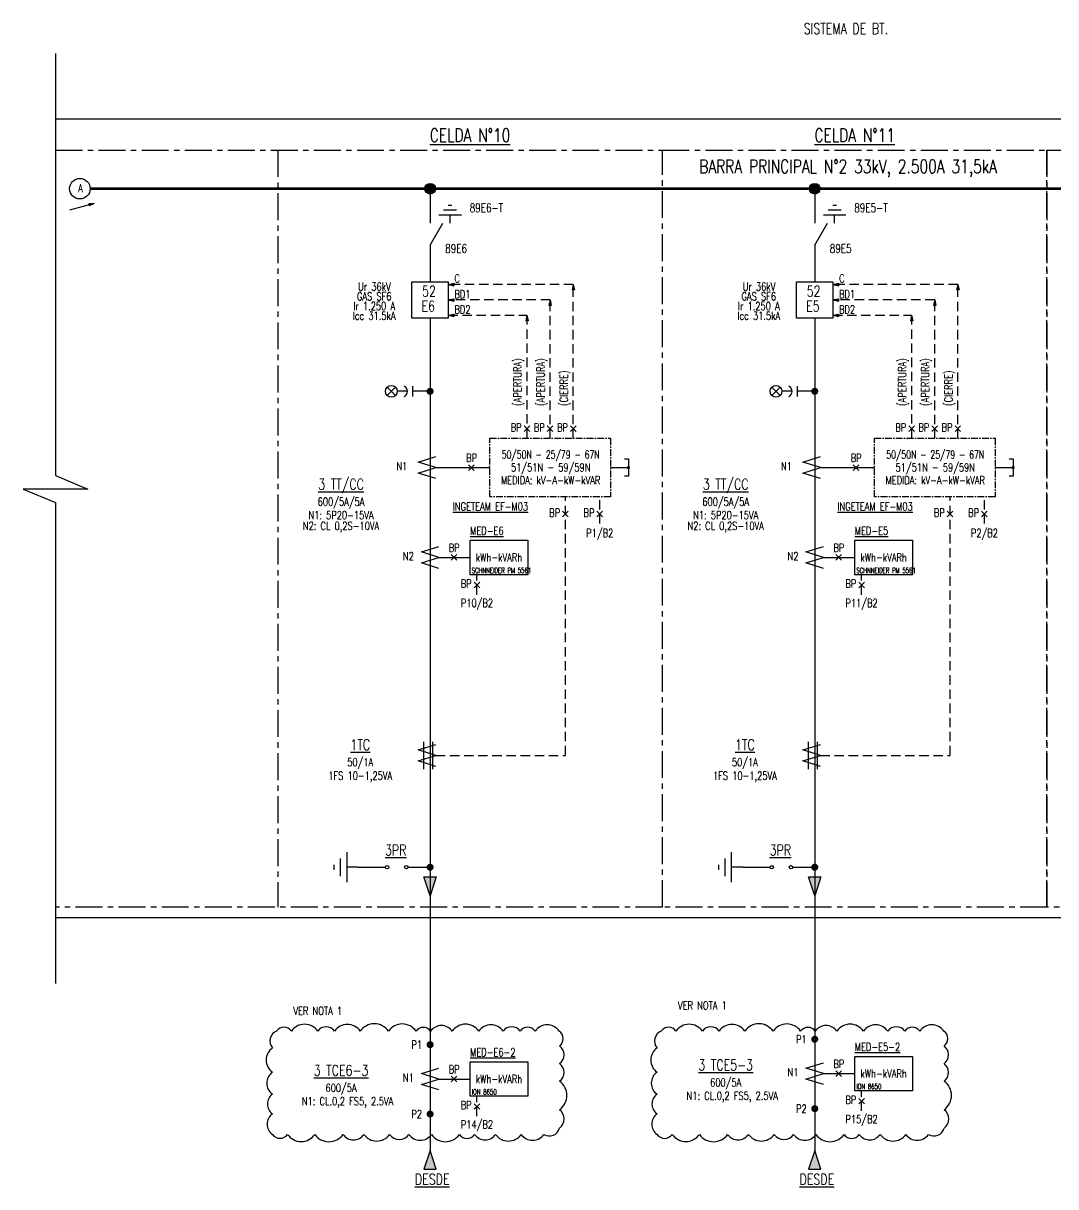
# Model space of a CAD drawing. Header units: millimetres. Extents: x -1355 to 3509, y -1443 to -567.
# Drawn here: x 1644.4 to 1836.2, y -1076.1 to -860 of the extents above; entities that cross this region are included whole.
import ezdxf
from ezdxf.enums import TextEntityAlignment as Align

# ---------------------------------------------------------------- set-up
doc = ezdxf.new("R2010")
doc.units = ezdxf.units.MM
doc.linetypes.add('CENTER', pattern=[2, 1.25, -0.25, 0.25, -0.25])
doc.linetypes.add('HIDDEN', pattern=[0.375, 0.25, -0.125])
for name, color, linetype in [('ACEP-E-CABLES', 200, 'Continuous'), ('ACEP-E-CONDUCTOR', 30, 'Continuous'), ('ACEP-E-EJES', 1, 'CENTER'), ('ACEP-E-EQUIPOS', 7, 'Continuous'), ('ACEP-E-SEGMENTOS', 1, 'HIDDEN'), ('ACEP-E-TEXTOS', 3, 'Continuous'), ('SIMBOLOS', 6, 'Continuous')]:
    doc.layers.add(name, color=color, linetype=linetype)
doc.styles.add('Romans_0.85', font='romans.shx', dxfattribs={"width": 0.85})

# ---------------------------------------------------------------- blocks, each defined once
blk = doc.blocks.new('Flecha')
blk.add_hatch(color=256).paths.add_polyline_path([(0, 1.66), (-0.36, 0), (0.36, 0)])
for p, q in [((0, 1.66), (-0.36, 0)), ((-0.36, 0), (0.36, 0)), ((0, 1.66), (0.36, 0))]:
    blk.add_line(p, q)
blk = doc.blocks.new('diag-27')
blk.add_lwpolyline([(4.8, 3), (-4.8, 0), (4.8, -3), (-4.8, -6), (4.8, -9)])
blk = doc.blocks.new('DIAG-16')
blk.add_lwpolyline([(-1.82, -4), (0, -4), (0, 4), (-1.82, 4)])
at = {"const_width": 0.75}
blk.add_lwpolyline([(-0.38, 0, 1), (0.38, 0, 1)], format="xyb", close=True, dxfattribs=at)
blk = doc.blocks.new('gen004')
blk.add_hatch(color=256).paths.add_polyline_path([(0, 1.16), (-0.381, 0), (0.381, 0)])
blk.add_lwpolyline([(0, 1.16), (-0.381, 0), (0.381, 0)], close=True)
blk = doc.blocks.new('DIAG-01')
for p, q in [((0, 0), (0, -2.59)), ((-3.5, -2.59), (3.5, -2.59)), ((-2.04, -4.09), (2.04, -4.09)), ((-0.58, -5.59), (0.58, -5.59))]:
    blk.add_line(p, q)

msp = doc.modelspace()

# ---------------------------------------------------------------- hatches: boundary and pattern name
msp.add_hatch(color=1).paths.add_polyline_path([(1657.57, -893.48), (1656.52, -893.54), (1656.64, -893.97)])
at = {"layer": 'ACEP-E-CABLES'}
h = msp.add_hatch(color=256, dxfattribs=at)
h.dxf.hatch_style = 1
h.paths.add_polyline_path([(1718.95, -890.76, 1), (1720.94, -890.76, 1)])
h = msp.add_hatch(color=256, dxfattribs=at)
h.dxf.hatch_style = 1
h.paths.add_polyline_path([(1718.95, -890.76, 1), (1720.94, -890.76, 1)])
h = msp.add_hatch(color=256, dxfattribs=at)
h.dxf.hatch_style = 1
h.paths.add_polyline_path([(1790.4, -890.76, 1), (1792.38, -890.76, 1)])
h = msp.add_hatch(color=256, dxfattribs=at)
h.dxf.hatch_style = 1
h.paths.add_polyline_path([(1790.4, -890.76, 1), (1792.38, -890.76, 1)])

# ---------------------------------------------------------------- linework, layer by layer
at = {"color": 1}
for p, q in [((1650.37, -865.64), (1650.37, -944.04)), ((1657.57, -893.48), (1652.93, -894.76)), ((1657.57, -893.48), (1656.52, -893.54)), ((1656.52, -893.54), (1656.64, -893.97)), ((1657.57, -893.48), (1656.64, -893.97)), ((1650.37, -949.04), (1650.37, -1038.37))]:
    msp.add_line(p, q, dxfattribs=at)
for p, q in [((1711.97, -927.61), (1713.52, -929.16)), ((1711.97, -929.16), (1713.52, -927.61)), ((1783.41, -927.61), (1784.97, -929.16)), ((1783.41, -929.16), (1784.97, -927.61)), ((1718.78, -998.55), (1718.78, -993.48)), ((1720.45, -998.55), (1720.45, -993.48)), ((1790.23, -998.55), (1790.23, -993.48)), ((1791.9, -998.55), (1791.9, -993.48))]:
    msp.add_line(p, q)
for points in [[(1650.37, -877.81), (2283.24, -877.81), (2283.24, -1026.2), (1650.37, -1026.2)], [(1650.37, -944.04), (1656.37, -946.54), (1644.37, -946.54), (1650.37, -949.04)]]:
    msp.add_lwpolyline(points, dxfattribs=at)
for points in [[(1727.37, -956.04), (1738.11, -956.04), (1738.11, -962.45), (1727.37, -962.45)], [(1798.82, -956.04), (1809.56, -956.04), (1809.56, -962.45), (1798.82, -962.45)], [(1798.82, -1051.9), (1809.56, -1051.9), (1809.56, -1058.31), (1798.82, -1058.31)], [(1727.37, -1052.9), (1738.11, -1052.9), (1738.11, -1059.31), (1727.37, -1059.31)]]:
    msp.add_lwpolyline(points, close=True)
for points in [[(1690.66, -1066.4, 0.520567), (1693.45, -1066.4, 0.520567), (1698.52, -1066.4, 0.520567), (1703.77, -1066.4, 0.520567), (1707.65, -1066.4, 0.520567), (1712.41, -1066.4, 0.520567), (1716.02, -1066.4, 0.520567), (1720.18, -1066.4, 0.520567), (1725.38, -1066.4, 0.520567), (1728.22, -1066.4, 0.520567), (1732.11, -1066.4, 0.520567), (1736.87, -1066.4, 0.520567), (1741.08, -1066.4, 0.520567), (1743.97, -1065.21, 0.520567), (1743.97, -1061.82, 0.520567), (1743.97, -1056.51, 0.520567), (1743.97, -1053.26, 0.520567), (1743.97, -1049.98, 0.520567), (1743.92, -1047.22, 0.520567), (1739.45, -1047.22, 0.520567), (1736.66, -1047.22, 0.520567), (1733.51, -1047.22, 0.520567), (1729, -1047.22, 0.520567), (1724.05, -1047.22, 0.520567), (1720.04, -1047.22, 0.520567), (1717.33, -1047.22, 0.520567), (1712.21, -1047.22, 0.520567), (1706.96, -1047.22, 0.520567), (1702.18, -1047.22, 0.520567), (1699.09, -1047.22, 0.520567), (1694.17, -1047.22, 0.520567), (1691.44, -1047.22, 0.520567), (1690.66, -1050.33, 0.520567), (1690.66, -1054.85, 0.520567), (1690.66, -1058.94, 0.520567), (1690.66, -1062.59, 0.520567)], [(1762.1, -1066.4, 0.520567), (1764.9, -1066.4, 0.520567), (1769.97, -1066.4, 0.520567), (1775.21, -1066.4, 0.520567), (1779.09, -1066.4, 0.520567), (1783.86, -1066.4, 0.520567), (1787.47, -1066.4, 0.520567), (1791.63, -1066.4, 0.520567), (1796.83, -1066.4, 0.520567), (1799.67, -1066.4, 0.520567), (1803.56, -1066.4, 0.520567), (1808.32, -1066.4, 0.520567), (1812.52, -1066.4, 0.520567), (1815.41, -1065.21, 0.520567), (1815.41, -1061.82, 0.520567), (1815.41, -1056.51, 0.520567), (1815.41, -1053.26, 0.520567), (1815.41, -1049.98, 0.520567), (1815.36, -1047.22, 0.520567), (1810.9, -1047.22, 0.520567), (1808.11, -1047.22, 0.520567), (1804.95, -1047.22, 0.520567), (1800.44, -1047.22, 0.520567), (1795.49, -1047.22, 0.520567), (1791.48, -1047.22, 0.520567), (1788.77, -1047.22, 0.520567), (1783.65, -1047.22, 0.520567), (1778.4, -1047.22, 0.520567), (1773.62, -1047.22, 0.520567), (1770.53, -1047.22, 0.520567), (1765.61, -1047.22, 0.520567), (1762.88, -1047.22, 0.520567), (1762.1, -1050.33, 0.520567), (1762.1, -1054.85, 0.520567), (1762.1, -1058.94, 0.520567), (1762.1, -1062.59, 0.520567)]]:
    msp.add_lwpolyline(points, format="xyb", close=True, dxfattribs=at)
for centre in [(1712.75, -928.39), (1784.19, -928.39)]:
    msp.add_circle(centre, 1.1)
at = {"layer": 'ACEP-E-CABLES'}
for p, q in [((1719.95, -890.76), (1719.95, -897.14)), ((1791.39, -890.76), (1791.39, -897.14)), ((1719.95, -901.26), (1719.95, -908.03)), ((1791.39, -901.26), (1791.39, -908.03)), ((1719.95, -914.78), (1719.95, -1069.4)), ((1791.39, -914.78), (1791.39, -1069.4)), ((1715.74, -928.39), (1713.85, -928.39)), ((1719.95, -928.39), (1716.73, -928.39)), ((1787.18, -928.39), (1785.29, -928.39)), ((1791.39, -928.39), (1788.17, -928.39)), ((1706.59, -1016.78), (1711.64, -1016.78)), ((1715.85, -1016.78), (1720.21, -1016.78)), ((1778.03, -1016.78), (1783.09, -1016.78)), ((1787.29, -1016.78), (1791.66, -1016.78))]:
    msp.add_line(p, q, dxfattribs=at)
for centre in [(1719.95, -890.76), (1719.95, -890.76), (1791.39, -890.76), (1791.39, -890.76)]:
    msp.add_circle(centre, 0.992, dxfattribs=at)
at = {"layer": 'ACEP-E-CONDUCTOR'}
msp.add_line((1656.8, -890.76), (2199.95, -890.76), dxfattribs=at)
at = {"layer": 'ACEP-E-CONDUCTOR', "const_width": 0.5}
msp.add_lwpolyline([(1656.8, -890.76), (2272.06, -890.76)], dxfattribs=at)
at = {"layer": 'ACEP-E-EJES', "ltscale": 4}
for p, q in [((1650.37, -883.58), (1763.09, -883.58)), ((1691.64, -883.58), (1691.64, -1024.2)), ((1763.09, -1024.2), (1650.37, -1024.2))]:
    msp.add_line(p, q, dxfattribs=at)
for points in [[(1763.09, -883.58), (1834.53, -883.58), (1834.53, -1024.2), (1763.09, -1024.2)], [(1834.53, -883.58), (1970.83, -883.58), (1970.83, -1024.2), (1834.53, -1024.2)]]:
    msp.add_lwpolyline(points, close=True, dxfattribs=at)
at = {"layer": 'ACEP-E-EJES'}
for points in [[(1731.02, -937.12), (1753.44, -937.12), (1753.44, -947.98), (1731.02, -947.98)], [(1802.46, -937.12), (1824.88, -937.12), (1824.88, -947.98), (1802.46, -947.98)]]:
    msp.add_lwpolyline(points, close=True, dxfattribs=at)
at = {"layer": 'ACEP-E-EQUIPOS'}
for p, q in [((1719.95, -901.26), (1722.32, -897.14)), ((1791.39, -901.26), (1793.77, -897.14)), ((1716.57, -908.03), (1723.32, -908.03)), ((1716.57, -914.78), (1716.57, -908.03)), ((1723.32, -908.03), (1723.32, -914.78)), ((1788.02, -908.03), (1794.77, -908.03)), ((1788.02, -914.78), (1788.02, -908.03)), ((1794.77, -908.03), (1794.77, -914.78)), ((1723.32, -914.78), (1716.57, -914.78)), ((1794.77, -914.78), (1788.02, -914.78)), ((1716.73, -929.38), (1716.73, -927.41)), ((1788.17, -929.38), (1788.17, -927.41))]:
    msp.add_line(p, q, dxfattribs=at)
at = {"layer": 'ACEP-E-EQUIPOS', "color": 7}
for p, q in [((1738.45, -934.82), (1737.41, -935.86)), ((1737.41, -934.82), (1738.45, -935.86)), ((1742.75, -934.82), (1741.71, -935.86)), ((1741.71, -934.82), (1742.75, -935.86)), ((1747.05, -934.82), (1746.01, -935.86)), ((1746.01, -934.82), (1747.05, -935.86)), ((1809.89, -934.82), (1808.85, -935.86)), ((1808.85, -934.82), (1809.89, -935.86)), ((1814.19, -934.82), (1813.15, -935.86)), ((1813.15, -934.82), (1814.19, -935.86)), ((1818.49, -934.82), (1817.45, -935.86)), ((1817.45, -934.82), (1818.49, -935.86)), ((1727.09, -943.07), (1728.13, -942.03)), ((1728.13, -943.07), (1727.09, -942.03)), ((1798.54, -943.07), (1799.58, -942.03)), ((1799.58, -943.07), (1798.54, -942.03)), ((1753.44, -942.55), (1756.79, -942.55)), ((1824.88, -942.55), (1828.24, -942.55)), ((1745.6, -950.66), (1744.56, -951.7)), ((1744.56, -950.66), (1745.6, -951.7)), ((1751.98, -950.66), (1750.94, -951.7)), ((1750.94, -950.66), (1751.98, -951.7)), ((1817.05, -950.66), (1816.01, -951.7)), ((1816.01, -950.66), (1817.05, -951.7)), ((1823.43, -950.66), (1822.38, -951.7)), ((1822.38, -950.66), (1823.43, -951.7)), ((1723.86, -959.76), (1724.9, -958.72)), ((1724.9, -959.76), (1723.86, -958.72)), ((1795.3, -959.76), (1796.34, -958.72)), ((1796.34, -959.76), (1795.3, -958.72)), ((1729.17, -963.83), (1728.13, -964.87)), ((1728.13, -963.83), (1729.17, -964.87)), ((1800.61, -963.83), (1799.57, -964.87)), ((1799.57, -963.83), (1800.61, -964.87)), ((1723.86, -1056.63), (1724.9, -1055.59)), ((1724.9, -1056.63), (1723.86, -1055.59)), ((1795.3, -1055.63), (1796.34, -1054.59)), ((1796.34, -1055.63), (1795.3, -1054.59)), ((1729.17, -1060.69), (1728.13, -1061.73)), ((1728.13, -1060.69), (1729.17, -1061.73)), ((1800.61, -1059.7), (1799.57, -1060.74)), ((1799.57, -1059.7), (1800.61, -1060.74))]:
    msp.add_line(p, q, dxfattribs=at)
at = {"layer": 'ACEP-E-EQUIPOS', "const_width": 0.771}
for points in [[(1719.68, -928.39, -1), (1720.21, -928.39, -1)], [(1791.12, -928.39, -1), (1791.66, -928.39, -1)], [(1720.21, -1016.78, 1), (1719.68, -1016.78, 1)], [(1791.66, -1016.78, 1), (1791.12, -1016.78, 1)], [(1719.68, -1049.73, -1), (1720.21, -1049.73, -1)], [(1791.12, -1048.73, -1), (1791.66, -1048.73, -1)], [(1719.68, -1062.62, -1), (1720.21, -1062.62, -1)], [(1791.12, -1061.62, -1), (1791.66, -1061.62, -1)]]:
    msp.add_lwpolyline(points, format="xyb", close=True, dxfattribs=at)
at = {"layer": 'ACEP-E-EQUIPOS'}
for centre in [(1711.96, -1016.78), (1715.53, -1016.78), (1783.41, -1016.78), (1786.97, -1016.78)]:
    msp.add_circle(centre, 0.317, dxfattribs=at)
for centre in [(1714.64, -928.39), (1786.08, -928.39)]:
    msp.add_arc(centre, 1.1, 296.0242, 63.1288, dxfattribs=at)
at = {"layer": 'ACEP-E-SEGMENTOS', "linetype": 'Continuous'}
for p, q in [((1721, -942.55), (1731.02, -942.55)), ((1792.44, -942.55), (1802.46, -942.55)), ((1721.57, -959.24), (1727.37, -959.24)), ((1793.02, -959.24), (1798.82, -959.24)), ((1721.57, -1056.11), (1727.37, -1056.11)), ((1793.02, -1055.11), (1798.82, -1055.11))]:
    msp.add_line(p, q, dxfattribs=at)
at = {"layer": 'ACEP-E-SEGMENTOS', "color": 1, "linetype": 'HIDDEN', "ltscale": 7}
for p, q in [((1751.46, -952.96), (1751.46, -947.98)), ((1822.91, -952.96), (1822.91, -947.98)), ((1728.65, -966.16), (1728.65, -962.45)), ((1800.09, -966.16), (1800.09, -962.45)), ((1800.09, -1062.02), (1800.09, -1058.31)), ((1728.65, -1063.02), (1728.65, -1059.31))]:
    msp.add_line(p, q, dxfattribs=at)
for points in [[(1746.53, -937.12), (1746.53, -908.55), (1723.32, -908.55)], [(1817.97, -937.12), (1817.97, -908.55), (1794.77, -908.55)], [(1742.23, -937.12), (1742.23, -911.41), (1723.32, -911.41)], [(1813.67, -937.12), (1813.67, -911.41), (1794.77, -911.41)], [(1723.32, -914.26), (1737.93, -914.26), (1737.93, -937.12)], [(1794.77, -914.26), (1809.37, -914.26), (1809.37, -937.12)], [(1721, -996.01), (1745.08, -996.01), (1745.08, -947.98)], [(1792.44, -996.01), (1816.53, -996.01), (1816.53, -947.98)]]:
    msp.add_lwpolyline(points, dxfattribs=at)
at = {"layer": 'SIMBOLOS', "color": 7}
msp.add_circle((1654.89, -890.76), 1.91, dxfattribs=at)

# ---------------------------------------------------------------- block references
at = {"layer": 'ACEP-E-CABLES', "xscale": -3, "yscale": 3, "zscale": 3, "rotation": 180}
for p in [(1719.95, -1018.58), (1791.39, -1018.58)]:
    msp.add_blockref('gen004', p, dxfattribs=at)
at = {"layer": 'ACEP-E-CABLES', "xscale": 3, "yscale": 3, "zscale": 3}
for p in [(1719.95, -1072.88), (1791.39, -1072.88)]:
    msp.add_blockref('gen004', p, dxfattribs=at)
at = {"layer": 'ACEP-E-EQUIPOS'}
for name, p, xscale, yscale, zscale, rotation in [('DIAG-01', (1723.65, -897.14), -0.5992123849531478, 0.5992123849531478, 0.5992123849531478, 180), ('DIAG-01', (1795.09, -897.14), -0.5992123849531478, 0.5992123849531478, 0.5992123849531478, 180), ('Flecha', (1724.35, -908.55), -0.6187551289900028, 0.6187551289900028, 0.6187551289899841, 90), ('Flecha', (1795.79, -908.55), -0.6187551289900028, 0.6187551289900028, 0.6187551289899841, 90), ('Flecha', (1724.35, -911.41), -0.6187551289900028, 0.6187551289900028, 0.6187551289899841, 90), ('Flecha', (1795.79, -911.41), -0.6187551289900028, 0.6187551289900028, 0.6187551289899841, 90), ('Flecha', (1724.35, -914.26), -0.6187551289900028, 0.6187551289900028, 0.6187551289899841, 90), ('Flecha', (1795.79, -914.26), -0.6187551289900028, 0.6187551289900028, 0.6187551289899841, 90), ('diag-27', (1719.37, -943.57), -0.3391304347826463, 0.3391304347825894, 0.3391304347826088, 180), ('diag-27', (1790.81, -943.57), -0.3391304347826463, 0.3391304347825894, 0.3391304347826088, 180), ('diag-27', (1719.95, -960.26), -0.3391304347826463, 0.3391304347825894, 0.3391304347826088, 180), ('diag-27', (1791.39, -960.26), -0.3391304347826463, 0.3391304347825894, 0.3391304347826088, 180), ('diag-27', (1719.37, -997.03), -0.3391304347826463, 0.3391304347825894, 0.3391304347826088, 180), ('diag-27', (1790.81, -997.03), -0.3391304347826463, 0.3391304347825894, 0.3391304347826088, 180), ('DIAG-01', (1706.59, -1016.78), -0.8000000000000114, 0.8000000000000114, 0.8000000000000113, 270), ('DIAG-01', (1778.03, -1016.78), -0.8000000000000114, 0.8000000000000114, 0.8000000000000113, 270), ('diag-27', (1719.95, -1057.13), -0.3391304347826463, 0.3391304347825894, 0.3391304347826088, 180), ('diag-27', (1791.39, -1056.13), -0.3391304347826463, 0.3391304347825894, 0.3391304347826088, 180)]:
    msp.add_blockref(name, p, dxfattribs=dict(at, xscale=xscale, yscale=yscale, zscale=zscale, rotation=rotation))
at = {"layer": 'ACEP-E-EQUIPOS', "xscale": -0.6187551289899602, "yscale": 0.6187551289900028, "zscale": 0.6187551289900045}
for p in [(1746.53, -909.57), (1817.97, -909.57), (1742.23, -912.43), (1813.67, -912.43), (1737.93, -915.29), (1809.37, -915.29)]:
    msp.add_blockref('Flecha', p, dxfattribs=at)
at = {"layer": 'ACEP-E-EQUIPOS', "color": 7, "xscale": -0.4028471749534219, "yscale": 0.4028471749534643, "zscale": 0.4028471749534643, "rotation": 180}
for p in [(1756.79, -942.55), (1828.24, -942.55)]:
    msp.add_blockref('DIAG-16', p, dxfattribs=at)

# ---------------------------------------------------------------- texts
at = {"layer": 'ACEP-E-TEXTOS', "color": 7, "style": 'Romans_0.85', "width": 0.75}
for s, height, p in [('SISTEMA DE BT.', 2, (1797.17, -862.04)), ('%%UCELDA N°10', 2.5, (1727.36, -882.08)), ('%%UCELDA N°11', 2.5, (1798.81, -882.08)), ('BARRA PRINCIPAL N°2 33kV, 2.500A 31,5kA', 2.5, (1797.58, -887.87)), ('89E6-T', 1.598, (1730.4, -895.11)), ('89E5-T', 1.598, (1801.84, -895.11)), ('89E6', 1.598, (1724.78, -902.67)), ('89E5', 1.598, (1796.22, -902.67)), ('%%U3 TT/CC', 2, (1703.4, -946.64)), ('%%U3 TT/CC', 2, (1774.85, -946.64)), ('%%U1TC', 2, (1706.97, -995.03)), ('%%U1TC', 2, (1778.42, -995.03)), ('%%U3 TCE6-3', 2, (1703.4, -1055.51)), ('%%U3 TCE5-3', 2, (1774.85, -1054.51)), ('%%UDESDE', 2, (1720.34, -1075.72)), ('%%UDESDE', 2, (1791.79, -1075.72))]:
    msp.add_text(s, height=height, dxfattribs=at).set_placement(p, align=Align.CENTER)
at = {"layer": 'ACEP-E-TEXTOS', "style": 'Romans_0.85', "width": 0.75}
for s, p in [('A', (1655.01, -891.39)), ('Ur 36kV', (1709.59, -909.7)), ('Ur 36kV', (1781.04, -909.7)), ('Ir 1.250 A', (1709.56, -913.3)), ('GAS SF6', (1709.56, -911.5)), ('Ir 1.250 A', (1781, -913.3)), ('GAS SF6', (1781, -911.5)), ('Icc 31.5kA', (1709.56, -915.1)), ('Icc 31.5kA', (1781, -915.1)), ('BP', (1735.93, -935.84)), ('BP', (1740.23, -935.84)), ('BP', (1744.53, -935.84)), ('BP', (1807.37, -935.84)), ('BP', (1811.67, -935.84)), ('BP', (1815.97, -935.84)), ('BP', (1727.66, -941.5)), ('BP', (1799.1, -941.5)), ('600/5A/5A', (1703.4, -949.64)), ('600/5A/5A', (1774.85, -949.64)), ('N1: 5P20-15VA', (1703.4, -952.14)), ('BP', (1743.08, -951.68)), ('BP', (1749.46, -951.68)), ('N1: 5P20-15VA', (1774.85, -952.14)), ('BP', (1814.53, -951.68)), ('BP', (1820.91, -951.68)), ('N2: CL 0,2S-10VA', (1703.4, -954.14)), ('N2: CL 0,2S-10VA', (1774.85, -954.14)), ('BP', (1724.42, -958.19)), ('BP', (1795.87, -958.19)), ('BP', (1726.65, -964.85)), ('BP', (1798.09, -964.85)), ('50/1A', (1706.97, -998.03)), ('50/1A', (1778.42, -998.03)), ('1FS 10-1,25VA', (1706.97, -1000.53)), ('1FS 10-1,25VA', (1778.42, -1000.53)), ('VER NOTA 1', (1699.07, -1044.2)), ('VER NOTA 1', (1770.52, -1043.2)), ('BP', (1724.42, -1055.06)), ('BP', (1795.87, -1054.06)), ('600/5A', (1774.85, -1057.51)), ('600/5A', (1703.4, -1058.51)), ('N1: CL.0,2 FS5, 2.5VA', (1776.07, -1059.98)), ('N1: CL.0,2 FS5, 2.5VA', (1704.62, -1060.98)), ('BP', (1726.65, -1061.71)), ('BP', (1798.09, -1060.72))]:
    msp.add_text(s, height=1.5, dxfattribs=at).set_placement(p, align=Align.CENTER)
for s, p in [('C', (1724.47, -908.17)), ('C', (1795.92, -908.17)), ('BD1', (1724.46, -911.1)), ('BD1', (1795.9, -911.1)), ('BD2', (1724.46, -913.95)), ('BD2', (1795.9, -913.95)), ('N1', (1713.68, -943.06)), ('N1', (1785.12, -943.06)), ('%%UINGETEAM EF-M03', (1724.16, -950.53)), ('%%UINGETEAM EF-M03', (1795.61, -950.53)), ('%%UMED-E6', (1727.37, -955.04)), ('%%UMED-E5', (1798.82, -955.04)), ('N2', (1714.9, -959.75)), ('N2', (1786.35, -959.75)), ('%%UMED-E5-2', (1798.82, -1050.9)), ('%%UMED-E6-2', (1727.37, -1051.9)), ('N1', (1786.35, -1055.61)), ('N1', (1714.9, -1056.61))]:
    msp.add_text(s, height=1.5, dxfattribs=at).set_placement(p)
at = {"layer": 'ACEP-E-TEXTOS', "color": 7, "style": 'Romans_0.85', "width": 0.75}
for s, p in [('52', (1718.45, -910.81)), ('52', (1789.89, -910.81)), ('E6', (1718.35, -913.57)), ('E5', (1789.8, -913.57))]:
    msp.add_text(s, height=2, dxfattribs=at).set_placement(p)
at = {"layer": 'ACEP-E-TEXTOS', "style": 'Romans_0.85', "width": 0.75}
for s, p in [('(APERTURA)', (1736.93, -931.12)), ('(APERTURA)', (1741.23, -931.12)), ('(APERTURA)', (1808.37, -931.12)), ('(APERTURA)', (1812.67, -931.12)), ('(CIERRE)', (1745.53, -931.12)), ('(CIERRE)', (1816.97, -931.12))]:
    msp.add_text(s, height=1.5, rotation=90, dxfattribs=at).set_placement(p)
at = {"layer": 'ACEP-E-TEXTOS', "style": 'Romans_0.85'}
for s, width, p in [('50/50N - 25/79 - 67N', 0.7, (1742.34, -940.14)), ('50/50N - 25/79 - 67N', 0.7, (1813.78, -940.14)), ('51/51N - 59/59N', 0.75, (1742.34, -942.52)), ('51/51N - 59/59N', 0.75, (1813.78, -942.52)), ('MEDIDA: kV-A-kW-kVAR', 0.75, (1742.34, -944.9)), ('MEDIDA: kV-A-kW-kVAR', 0.75, (1813.78, -944.9)), ('kWh-kVARh', 0.75, (1732.74, -959.24)), ('kWh-kVARh', 0.75, (1804.19, -959.24)), ('kWh-kVARh', 0.75, (1804.19, -1055.11)), ('kWh-kVARh', 0.75, (1732.74, -1056.11))]:
    msp.add_text(s, height=1.5, dxfattribs=dict(at, width=width)).set_placement(p, align=Align.MIDDLE_CENTER)
at = {"layer": 'ACEP-E-TEXTOS', "style": 'Romans_0.85', "width": 0.75}
for s, p in [('P1/B2', (1751.46, -953.96)), ('P2/B2', (1822.91, -953.96)), ('P10/B2', (1728.65, -966.95)), ('P11/B2', (1800.09, -966.95)), ('P15/B2', (1800.09, -1062.82)), ('P14/B2', (1728.65, -1063.81))]:
    msp.add_text(s, height=1.5, dxfattribs=at).set_placement(p, align=Align.TOP_CENTER)
at = {"layer": 'ACEP-E-TEXTOS', "style": 'Romans_0.85', "width": 0.6}
for s, p in [('SCHNNEIDER PM 5561', (1727.67, -961.65)), ('SCHNNEIDER PM 5561', (1799.12, -961.65)), ('ION 8650', (1727.67, -1058.51)), ('ION 8650', (1799.12, -1057.51))]:
    msp.add_text(s, height=1, dxfattribs=at).set_placement(p, align=Align.MIDDLE_LEFT)
at = {"layer": 'ACEP-E-TEXTOS', "color": 7, "style": 'Romans_0.85', "width": 0.75}
for p in [(1713.56, -1015.2), (1785.01, -1015.2)]:
    msp.add_text('%%U3PR', height=2, dxfattribs=at).set_placement(p, align=Align.BOTTOM_CENTER)
at = {"layer": 'ACEP-E-TEXTOS', "style": 'Romans_0.85', "width": 0.75}
for s, p in [('P1', (1789.89, -1048.73)), ('P1', (1718.45, -1049.73)), ('P2', (1789.89, -1061.62)), ('P2', (1718.45, -1062.62))]:
    msp.add_text(s, height=1.5, dxfattribs=at).set_placement(p, align=Align.MIDDLE_RIGHT)

doc.saveas('drawing.dxf')
